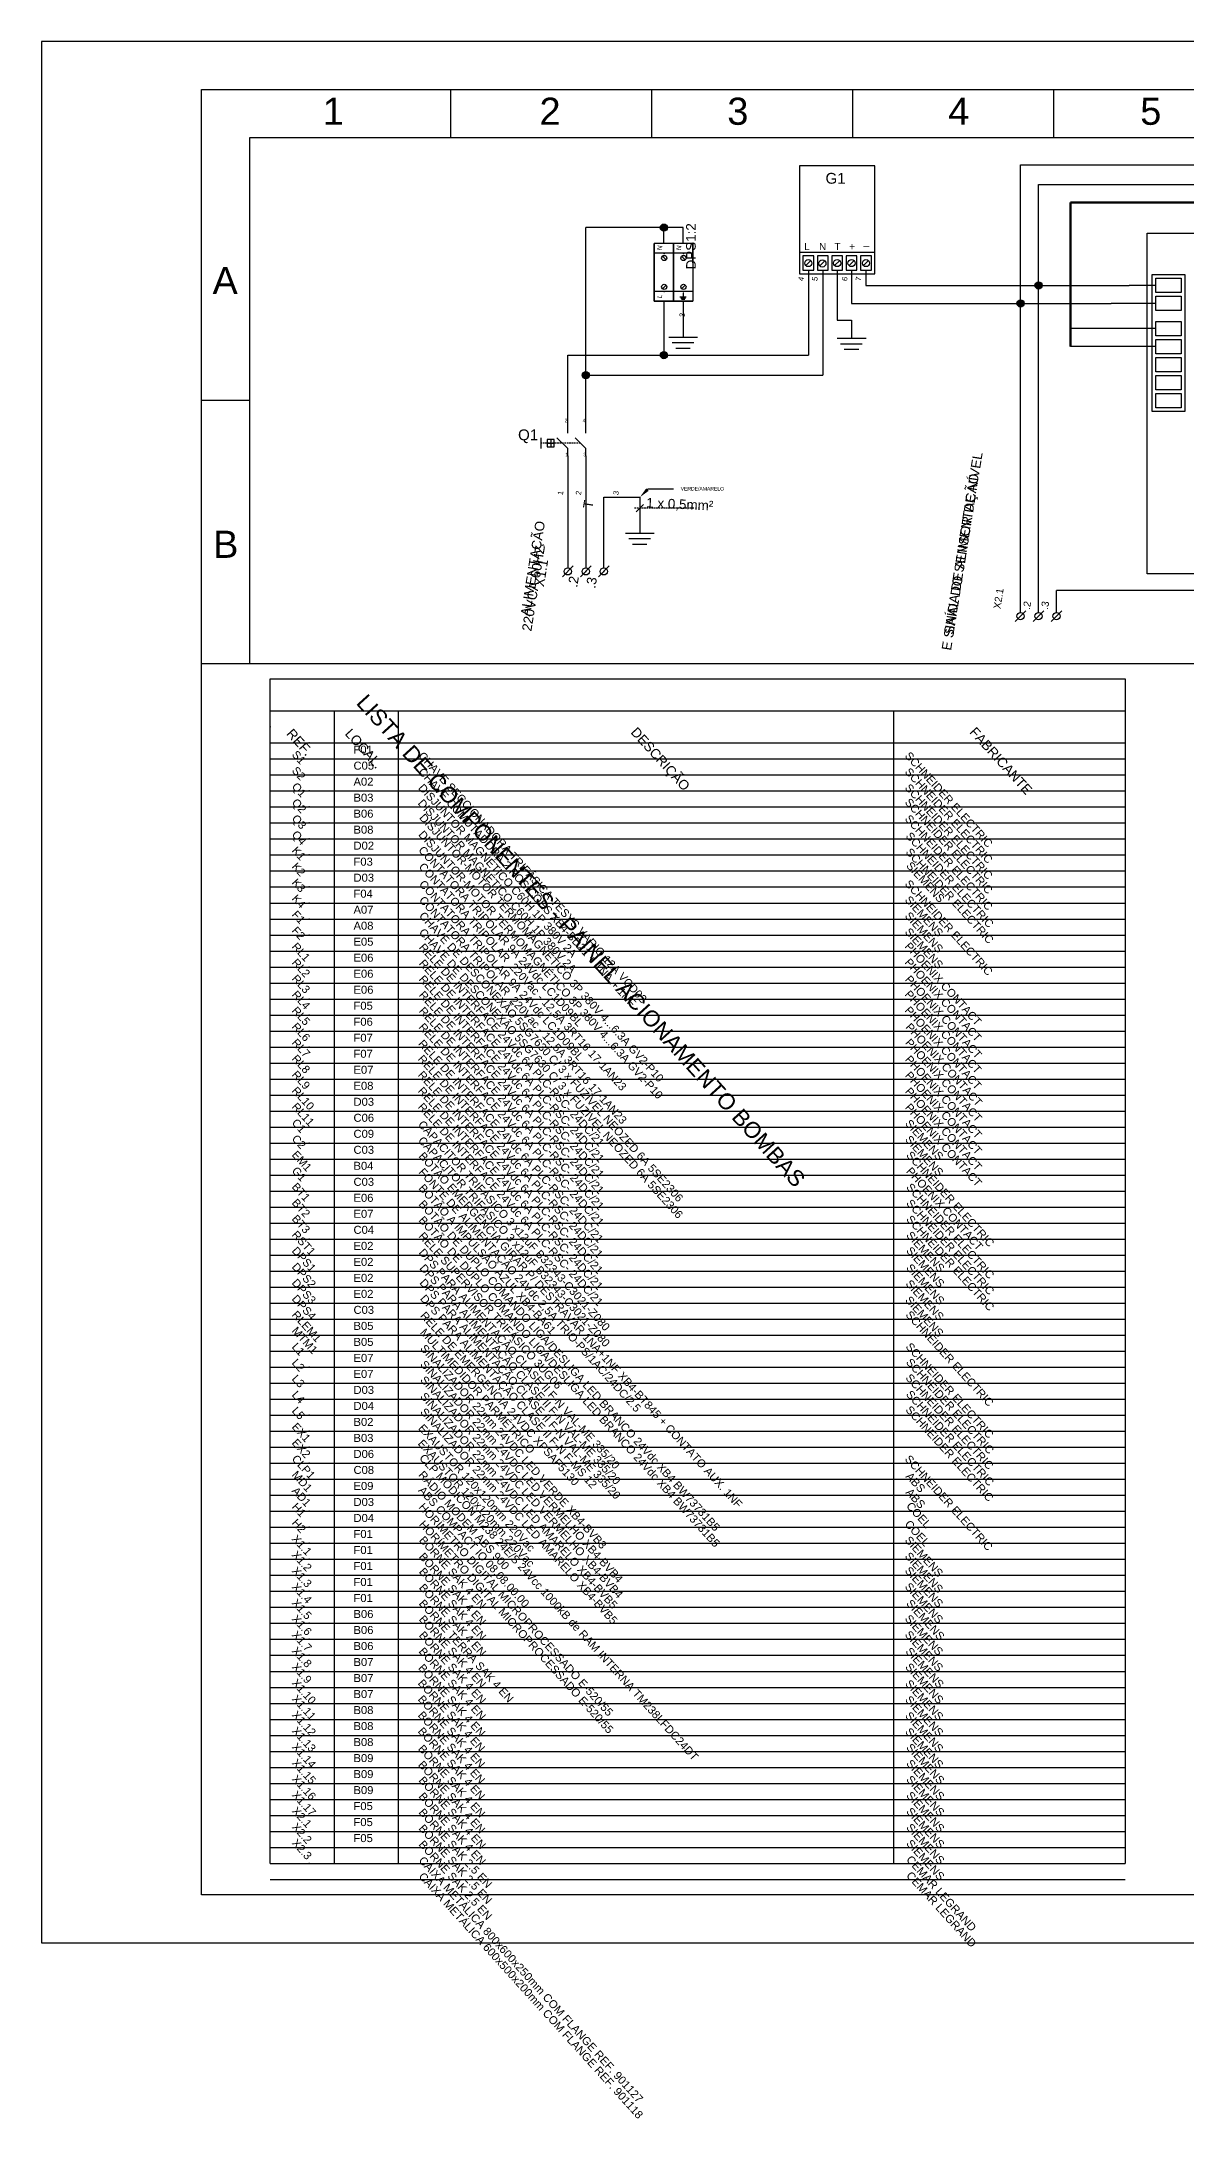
# Model space of a CAD drawing. Header units: millimetres. Extents: x 100 to 940, y 45 to 694.
# Drawn here: x 100 to 458, y 45 to 694 of the extents above; entities that cross this region are included whole.
import ezdxf
from ezdxf import colors
from ezdxf.entities.mleader import LeaderData, LeaderLine
from ezdxf.enums import TextEntityAlignment as Align
from ezdxf.math import Vec2, Vec3

# ---------------------------------------------------------------- set-up
doc = ezdxf.new("R2010")
doc.units = ezdxf.units.MM
doc.linetypes.add('DASHED', pattern=[0.75, 0.5, -0.25])
doc.styles.add('Notes', font='arial.ttf', dxfattribs={"height": 3})

msp = doc.modelspace()

# ---------------------------------------------------------------- hatches: boundary and pattern name
for points in [[(295.48, 635.81, 1), (293.23, 635.81, 1)], [(412.49, 617.77, 1), (410.24, 617.77, 1)], [(406.86, 612.15, 1), (404.61, 612.15, 1)], [(295.48, 596, 1), (293.23, 596, 1)], [(271.1, 589.71, 1), (268.85, 589.71, 1)]]:
    msp.add_hatch(color=256).paths.add_polyline_path(points)

# ---------------------------------------------------------------- linework, layer by layer
for p, q in [((227.78, 664), (227.78, 679)), ((290.56, 664), (290.56, 679)), ((353.33, 664), (353.33, 679)), ((416.11, 664), (416.11, 679)), ((165, 664), (730, 664)), ((165, 499.67), (165, 664)), ((405.74, 614.87), (405.74, 655.4)), ((405.74, 655.4), (543.22, 655.4)), ((411.36, 617.77), (411.36, 649.29)), ((411.36, 649.29), (536.5, 649.29)), ((300.36, 635.81), (269.97, 635.81)), ((269.97, 574.95), (269.97, 635.81)), ((291.36, 630.81), (291.36, 612.81)), ((291.36, 624.81), (291.36, 630.81)), ((291.36, 612.81), (291.36, 630.81)), ((297.36, 630.81), (291.36, 630.81)), ((297.36, 630.81), (297.36, 612.81)), ((297.36, 624.81), (297.36, 630.81)), ((297.36, 612.81), (297.36, 630.81)), ((303.36, 630.81), (297.36, 630.81)), ((303.36, 630.81), (303.36, 612.81)), ((303.36, 624.81), (303.36, 630.81)), ((297.36, 627.81), (291.36, 627.81)), ((295.04, 625.74), (293.88, 626.89)), ((303.36, 627.81), (297.36, 627.81)), ((301.04, 625.74), (299.88, 626.89)), ((295.04, 617.89), (293.88, 616.74)), ((301.04, 617.89), (299.88, 616.74)), ((339.47, 622.49), (339.47, 596)), ((343.97, 622.49), (343.97, 589.71)), ((348.47, 622.49), (348.47, 606.86)), ((352.97, 622.49), (352.97, 612.15)), ((357.47, 622.49), (357.47, 617.77)), ((357.47, 617.77), (439.63, 617.77)), ((411.36, 515.59), (411.36, 617.77)), ((448.02, 617.77), (439.63, 617.77)), ((297.36, 615.81), (291.36, 615.81)), ((291.36, 612.81), (297.36, 612.81)), ((297.36, 612.81), (291.36, 612.81)), ((294.36, 612.81), (294.36, 596)), ((303.36, 615.81), (297.36, 615.81)), ((297.36, 612.81), (303.36, 612.81)), ((303.36, 612.81), (297.36, 612.81)), ((299.36, 614.19), (301.36, 614.19)), ((299.6, 613.81), (301.1, 613.81)), ((299.85, 613.44), (300.85, 613.44)), ((300.36, 615.44), (300.36, 614.19)), ((300.36, 612.81), (300.36, 601.56)), ((352.97, 612.15), (434.01, 612.15)), ((405.74, 515.59), (405.74, 614.87)), ((448.02, 612.15), (434.01, 612.15)), ((348.47, 606.86), (352.99, 606.86)), ((352.99, 606.86), (352.99, 601.24)), ((448.02, 604.27), (421.32, 604.27)), ((295.86, 601.56), (304.86, 601.56)), ((296.93, 599.88), (303.68, 599.88)), ((298.06, 598.19), (302.56, 598.19)), ((348.49, 601.24), (357.49, 601.24)), ((349.56, 599.55), (356.31, 599.55)), ((350.69, 597.87), (355.19, 597.87)), ((448.02, 598.65), (421.32, 598.65)), ((264.35, 574.95), (264.35, 596)), ((264.35, 596), (313.11, 596)), ((313.11, 596), (339.47, 596)), ((269.97, 589.71), (343.97, 589.71)), ((165, 581.83), (150, 581.83)), ((264.35, 564.55), (264.35, 529.55)), ((269.97, 564.55), (269.97, 529.55)), ((275.6, 529.55), (275.6, 551.61)), ((275.6, 551.61), (286.85, 551.61)), ((286.85, 551.61), (286.85, 540.36)), ((287.97, 549.3), (285.72, 547.05)), ((282.35, 540.36), (291.35, 540.36)), ((283.42, 538.67), (290.17, 538.67)), ((284.55, 536.98), (289.05, 536.98)), ((416.99, 515.59), (416.99, 522.5)), ((494.46, 522.5), (416.99, 522.5)), ((150, 499.67), (745, 499.67)), ((171.39, 124.85), (171.39, 494.85)), ((171.39, 494.85), (438.39, 494.85)), ((438.39, 494.85), (438.39, 124.85)), ((171.39, 484.85), (438.39, 484.85)), ((191.39, 484.85), (191.39, 124.85)), ((211.39, 484.85), (211.39, 124.85)), ((366.07, 484.85), (366.07, 124.85)), ((171.39, 474.85), (438.39, 474.85)), ((171.39, 469.85), (438.39, 469.85)), ((171.39, 464.85), (438.39, 464.85)), ((171.39, 459.85), (438.39, 459.85)), ((171.39, 454.85), (438.39, 454.85)), ((171.39, 449.85), (438.39, 449.85)), ((171.39, 444.85), (438.39, 444.85)), ((171.39, 439.85), (438.39, 439.85)), ((171.39, 434.85), (438.39, 434.85)), ((171.39, 429.85), (438.39, 429.85)), ((171.39, 424.85), (438.39, 424.85)), ((171.39, 419.85), (438.39, 419.85)), ((171.39, 414.85), (438.39, 414.85)), ((171.39, 409.85), (438.39, 409.85)), ((171.39, 404.85), (438.39, 404.85)), ((171.39, 399.85), (438.39, 399.85)), ((171.39, 394.85), (438.39, 394.85)), ((171.39, 389.85), (438.39, 389.85)), ((171.39, 384.85), (438.39, 384.85)), ((171.39, 379.85), (438.39, 379.85)), ((171.39, 374.85), (438.39, 374.85)), ((171.39, 369.85), (438.39, 369.85)), ((171.39, 364.85), (438.39, 364.85)), ((171.39, 359.85), (438.39, 359.85)), ((171.39, 354.85), (438.39, 354.85)), ((171.39, 349.85), (438.39, 349.85)), ((171.39, 344.85), (438.39, 344.85)), ((171.39, 339.85), (438.39, 339.85)), ((171.39, 334.85), (438.39, 334.85)), ((171.39, 329.85), (438.39, 329.85)), ((171.39, 324.85), (438.39, 324.85)), ((171.39, 319.85), (438.39, 319.85)), ((171.39, 314.85), (438.39, 314.85)), ((171.39, 309.85), (438.39, 309.85)), ((171.39, 304.85), (438.39, 304.85)), ((171.39, 299.85), (438.39, 299.85)), ((171.39, 294.85), (438.39, 294.85)), ((171.39, 289.85), (438.39, 289.85)), ((171.39, 284.85), (438.39, 284.85)), ((171.39, 279.85), (438.39, 279.85)), ((171.39, 274.85), (438.39, 274.85)), ((171.39, 269.85), (438.39, 269.85)), ((171.39, 264.85), (438.39, 264.85)), ((171.39, 259.85), (438.39, 259.85)), ((171.39, 254.85), (438.39, 254.85)), ((171.39, 249.85), (438.39, 249.85)), ((171.39, 244.85), (438.39, 244.85)), ((171.39, 244.85), (438.39, 244.85)), ((171.39, 239.85), (438.39, 239.85)), ((171.39, 234.85), (438.39, 234.85)), ((171.39, 229.85), (438.39, 229.85)), ((171.39, 224.85), (438.39, 224.85)), ((171.39, 219.85), (438.39, 219.85)), ((171.39, 214.85), (438.39, 214.85)), ((171.39, 209.85), (438.39, 209.85)), ((171.39, 204.85), (438.39, 204.85)), ((171.39, 199.85), (438.39, 199.85)), ((171.39, 194.85), (438.39, 194.85)), ((171.39, 189.85), (438.39, 189.85)), ((171.39, 184.85), (438.39, 184.85)), ((171.39, 179.85), (438.39, 179.85)), ((171.39, 174.85), (438.39, 174.85)), ((171.39, 169.85), (438.39, 169.85)), ((171.39, 164.85), (438.39, 164.85)), ((171.39, 159.85), (438.39, 159.85)), ((171.39, 154.85), (438.39, 154.85)), ((171.39, 149.85), (438.39, 149.85)), ((171.39, 144.85), (438.39, 144.85)), ((171.39, 139.85), (438.39, 139.85)), ((171.39, 134.85), (438.39, 134.85)), ((171.39, 129.85), (438.39, 129.85)), ((171.39, 124.85), (438.39, 124.85)), ((171.39, 119.85), (438.39, 119.85))]:
    msp.add_line(p, q)
at = {"lineweight": 50}
for p, q in [((518.54, 643.69), (421.32, 643.69)), ((421.32, 643.69), (421.32, 598.65))]:
    msp.add_line(p, q, dxfattribs=at)
at = {"linetype": 'ByBlock'}
for p, q in [((294.36, 630.81), (294.36, 635.81)), ((300.36, 630.81), (300.36, 635.81))]:
    msp.add_line(p, q, dxfattribs=at)
at = {"lineweight": 30}
for p, q in [((336.66, 628.11), (360.28, 628.11)), ((338.67, 623.94), (340.26, 625.53)), ((341.16, 622.49), (341.16, 623.61)), ((343.05, 623.83), (344.65, 625.42)), ((347.67, 623.94), (349.26, 625.53)), ((352.17, 623.94), (353.76, 625.53)), ((356.68, 623.95), (358.27, 625.54)), ((264.35, 571.58), (264.35, 574.95)), ((269.97, 571.58), (269.97, 574.95)), ((255.91, 570.18), (255.91, 566.8)), ((257.89, 568.49), (260.14, 568.49)), ((259.01, 569.62), (259.01, 567.37)), ((264.35, 566.8), (260.97, 570.18)), ((264.35, 564.55), (264.35, 566.8)), ((269.97, 566.8), (266.6, 570.18)), ((269.97, 564.55), (269.97, 566.8)), ((262.66, 526.74), (266.03, 530.12)), ((268.28, 526.74), (271.66, 530.12)), ((273.91, 526.74), (277.28, 530.12)), ((404.05, 512.77), (407.43, 516.15)), ((409.68, 512.77), (413.05, 516.15)), ((415.3, 512.77), (418.68, 516.15))]:
    msp.add_line(p, q, dxfattribs=at)
at = {"linetype": 'DASHED', "lineweight": 30}
msp.add_line((268.28, 568.49), (255.91, 568.49), dxfattribs=at)
at = {"linetype": 'DASHED'}
msp.add_line((303.72, 548.17), (285.15, 548.17), dxfattribs=at)
for points in [[(100, 100), (940, 100), (940, 693.94), (100, 693.94)], [(150, 679), (925, 679), (925, 115), (150, 115)], [(150, 679), (925, 679), (925, 115), (150, 115)], [(445.33, 634.07), (490.33, 634.07), (490.33, 527.67), (445.33, 527.67)], [(446.89, 578.4), (446.89, 621.15), (457.02, 621.15), (457.02, 578.4)], [(448.02, 615.52), (448.02, 620.02), (455.89, 620.02), (455.89, 615.52)], [(448.02, 609.9), (448.02, 614.4), (455.89, 614.4), (455.89, 609.9)], [(448.02, 602.02), (448.02, 606.52), (455.89, 606.52), (455.89, 602.02)], [(448.02, 596.4), (448.02, 600.9), (455.89, 600.9), (455.89, 596.4)], [(448.02, 590.77), (448.02, 595.27), (455.89, 595.27), (455.89, 590.77)], [(448.02, 585.15), (448.02, 589.65), (455.89, 589.65), (455.89, 585.15)], [(448.02, 579.52), (448.02, 584.02), (455.89, 584.02), (455.89, 579.52)]]:
    msp.add_lwpolyline(points, close=True)
at = {"lineweight": 30}
for points in [[(336.66, 621.36), (360.28, 621.36), (360.28, 655.11), (336.66, 655.11)], [(337.78, 622.49), (341.16, 622.49), (341.16, 626.99), (337.78, 626.99)], [(342.28, 622.49), (345.66, 622.49), (345.66, 626.99), (342.28, 626.99)], [(346.78, 622.49), (350.16, 622.49), (350.16, 626.99), (346.78, 626.99)], [(351.28, 622.49), (354.66, 622.49), (354.66, 626.99), (351.28, 626.99)], [(355.78, 622.49), (359.16, 622.49), (359.16, 626.99), (355.78, 626.99)], [(257.89, 567.37), (260.14, 567.37), (260.14, 569.62), (257.89, 569.62)]]:
    msp.add_lwpolyline(points, close=True, dxfattribs=at)
for centre, radius in [((294.36, 635.81), 1.12), ((294.46, 626.31), 0.817), ((300.46, 626.31), 0.817), ((294.46, 617.31), 0.817), ((300.46, 617.31), 0.817), ((411.36, 617.77), 1.12), ((405.74, 612.15), 1.12), ((294.36, 596), 1.12), ((269.97, 589.71), 1.12)]:
    msp.add_circle(centre, radius)
for centre in [(339.47, 624.74), (343.85, 624.62), (348.47, 624.74), (352.97, 624.74), (357.47, 624.74), (264.35, 528.43), (269.97, 528.43), (275.6, 528.43), (405.74, 514.46), (411.36, 514.46), (416.99, 514.46)]:
    msp.add_circle(centre, 1.12, dxfattribs=at)
for p in [(294.46, 627.71), (300.46, 627.71), (294.46, 615.91), (300.46, 615.91), (171.39, 479.85), (171.39, 479.85), (171.39, 474.85), (171.39, 474.85), (183.58, 474.85), (183.58, 474.85), (171.39, 469.85), (171.39, 469.85), (171.39, 459.85), (171.39, 459.85), (171.39, 454.85), (171.39, 454.85), (183.58, 459.85), (183.58, 459.85), (183.58, 454.85), (183.58, 454.85), (171.39, 449.85), (171.39, 449.85), (183.58, 449.85), (183.58, 449.85), (171.39, 444.85), (171.39, 444.85), (183.58, 444.85), (183.58, 444.85), (171.39, 439.85), (171.39, 439.85), (183.58, 439.85), (183.58, 439.85), (171.39, 429.85), (171.39, 429.85), (183.58, 429.85), (183.58, 429.85), (171.39, 424.85), (171.39, 424.85), (183.58, 424.85), (183.58, 424.85), (171.39, 419.85), (171.39, 419.85), (183.58, 419.85), (183.58, 419.85), (171.39, 414.85), (171.39, 414.85), (171.39, 414.85), (171.39, 414.85), (171.39, 409.85), (171.39, 409.85), (171.39, 409.85), (171.39, 409.85), (183.58, 414.85), (183.58, 414.85), (171.39, 404.85), (171.39, 404.85), (183.58, 404.85), (183.58, 404.85), (171.39, 399.85), (171.39, 399.85), (171.39, 394.85), (171.39, 394.85), (171.39, 389.85), (171.39, 389.85), (183.58, 394.85), (183.58, 394.85), (183.58, 389.85), (183.58, 389.85), (171.39, 384.85), (171.39, 384.85), (183.58, 384.85), (183.58, 384.85), (171.39, 379.85), (171.39, 379.85), (183.58, 379.85), (183.58, 379.85), (183.58, 359.85), (183.58, 359.85), (171.39, 354.85), (171.39, 354.85), (183.58, 354.85), (183.58, 354.85), (171.39, 344.85), (171.39, 344.85), (183.58, 349.85), (183.58, 349.85), (171.39, 339.85), (171.39, 339.85), (171.39, 334.85), (171.39, 334.85), (171.39, 329.85), (171.39, 329.85), (171.39, 324.85), (171.39, 324.85), (171.39, 319.85), (171.39, 319.85), (183.58, 319.85), (183.58, 319.85), (171.39, 314.85), (171.39, 314.85), (183.58, 314.85), (183.58, 314.85), (183.58, 309.85), (183.58, 309.85), (183.58, 304.85), (183.58, 304.85), (183.58, 299.85), (183.58, 299.85), (183.58, 289.85), (183.58, 289.85), (183.58, 284.85), (183.58, 284.85), (183.58, 279.85), (183.58, 279.85), (438.39, 269.85), (183.58, 264.85), (183.58, 264.85), (183.58, 259.85), (183.58, 259.85), (438.39, 259.85), (183.58, 254.85), (183.58, 254.85), (438.39, 254.85), (183.58, 249.85), (183.58, 249.85), (438.39, 249.85), (183.58, 244.85), (183.58, 244.85), (438.39, 244.85), (183.58, 239.85), (183.58, 239.85), (183.58, 234.85), (183.58, 234.85), (438.39, 239.85), (183.58, 229.85), (183.58, 229.85), (183.58, 224.85), (183.58, 224.85), (183.58, 219.85), (183.58, 219.85), (183.58, 209.85), (183.58, 209.85), (183.58, 199.85), (183.58, 199.85), (183.58, 194.85), (183.58, 194.85), (183.58, 189.85), (183.58, 189.85), (183.58, 184.85), (183.58, 184.85), (183.58, 164.85), (183.58, 164.85), (183.58, 159.85), (183.58, 159.85), (183.58, 154.85), (183.58, 154.85), (183.58, 124.85), (183.58, 124.85)]:
    msp.add_point(p)
for p in [(269.97, 528.43), (275.6, 528.43)]:
    msp.add_point(p, dxfattribs=at)

# ---------------------------------------------------------------- texts
at = {"style": 'Notes'}
for s, height, p in [('1', 8.48, (187.8, 667.93)), ('2', 8.48, (255.51, 667.93)), ('3', 8.48, (314.16, 667.93)), ('4', 8.48, (383.17, 667.93)), ('5', 8.48, (443.11, 667.93)), ('A', 8.48, (153.39, 615.03)), ('B', 8.48, (153.57, 532.66)), ('F01', 2.5, (197.43, 471.51)), ('C05', 2.5, (197.43, 466.51)), ('A02', 2.5, (197.43, 461.51)), ('B03', 2.5, (197.43, 456.51)), ('B06', 2.5, (197.43, 451.51)), ('B08', 2.5, (197.43, 446.51)), ('D02', 2.5, (197.43, 441.51)), ('F03', 2.5, (197.43, 436.51)), ('D03', 2.5, (197.43, 431.51)), ('F04', 2.5, (197.43, 426.51)), ('A07', 2.5, (197.43, 421.51)), ('A08', 2.5, (197.43, 416.51)), ('E05', 2.5, (197.43, 411.51)), ('E06', 2.5, (197.43, 406.51)), ('E06', 2.5, (197.43, 401.51)), ('E06', 2.5, (197.43, 396.51)), ('F05', 2.5, (197.43, 391.51)), ('F06', 2.5, (197.43, 386.51)), ('F07', 2.5, (197.43, 381.51)), ('F07', 2.5, (197.43, 376.51)), ('E07', 2.5, (197.43, 371.51)), ('E08', 2.5, (197.43, 366.51)), ('D03', 2.5, (197.43, 361.51)), ('C06', 2.5, (197.43, 356.51)), ('C09', 2.5, (197.43, 351.51)), ('C03', 2.5, (197.43, 346.51)), ('B04', 2.5, (197.43, 341.51)), ('C03', 2.5, (197.43, 336.51)), ('E06', 2.5, (197.43, 331.51)), ('E07', 2.5, (197.43, 326.51)), ('C04', 2.5, (197.43, 321.51)), ('E02', 2.5, (197.43, 316.51)), ('E02', 2.5, (197.43, 311.51)), ('E02', 2.5, (197.43, 306.51)), ('C03', 2.5, (197.43, 296.51)), ('E02', 2.5, (197.43, 301.51)), ('B05', 2.5, (197.43, 291.51)), ('B05', 2.5, (197.43, 286.51)), ('E07', 2.5, (197.43, 281.51)), ('E07', 2.5, (197.43, 276.51)), ('D03', 2.5, (197.43, 271.51)), ('D04', 2.5, (197.43, 266.51)), ('B02', 2.5, (197.43, 261.51)), ('B03', 2.5, (197.43, 256.51)), ('D06', 2.5, (197.43, 251.51)), ('C08', 2.5, (197.43, 246.51)), ('E09', 2.5, (197.43, 241.51)), ('D03', 2.5, (197.43, 236.51)), ('D04', 2.5, (197.43, 231.51)), ('F01', 2.5, (197.43, 226.51)), ('F01', 2.5, (197.43, 221.51)), ('F01', 2.5, (197.43, 216.51)), ('F01', 2.5, (197.43, 211.51)), ('F01', 2.5, (197.43, 206.51)), ('B06', 2.5, (197.43, 201.51)), ('B06', 2.5, (197.43, 196.51)), ('B06', 2.5, (197.43, 191.51)), ('B07', 2.5, (197.43, 186.51)), ('B07', 2.5, (197.43, 181.51)), ('B07', 2.5, (197.43, 176.51)), ('B08', 2.5, (197.43, 171.51)), ('B08', 2.5, (197.43, 166.51)), ('B08', 2.5, (197.43, 161.51)), ('B09', 2.5, (197.43, 156.51)), ('B09', 2.5, (197.43, 151.51)), ('B09', 2.5, (197.43, 146.51)), ('F05', 2.5, (197.43, 141.51)), ('F05', 2.5, (197.43, 136.51)), ('F05', 2.5, (197.43, 131.51))]:
    msp.add_text(s, height=height, dxfattribs=at).set_placement(p)
at = {"lineweight": 30, "style": 'Notes'}
for s, height, p in [('G1', 3.375, (344.83, 649.53)), ('L', 2.25, (338.16, 628.79)), ('N', 2.25, (342.81, 628.79)), ('T', 2.25, (347.63, 628.79)), ('+', 2.25, (352.21, 628.79)), ('_', 2.25, (356.7, 630.45)), ('Q1', 3.375, (248.81, 569.4)), ('2', 1.12, (263.35, 575.01)), ('4', 1.12, (268.98, 575.01)), ('1', 1.12, (263.57, 564.35)), ('3', 1.12, (269.2, 564.35))]:
    msp.add_text(s, height=height, dxfattribs=at).set_placement(p)
at = {"style": 'Notes'}
for s, height, rotation, p in [('DPS1:2', 3, 90, (304.3, 622.76)), ('T', 3, 80.89904, (272.03, 547.86)), ('1 x 0,5mm²', 3, 357.27678, (288.78, 548.44)), ('LISTA DE COMPONENTES - PAINEL ACIONAMENTO BOMBAS', 5, 312.16458, (197.99, 487.2)), ('REF.', 3, 312.16458, (176.27, 477.6)), ('LOCAL.', 3, 312.16458, (194.54, 477.6)), ('DESCRIÇÃO', 3, 312.16458, (283.8, 478.06)), ('FABRICANTE', 3, 312.16458, (389.61, 478.09)), ('S1', 2.5, 312.16458, (177.97, 471.09)), ('S2', 2.5, 312.16458, (177.97, 466.09)), ('CHAVE SECCIONADORA TRIFÁSICA TESYS VARIO 12A VCD02', 2.5, 312.16458, (217.48, 470.67)), ('SCHNEIDER ELECTRIC', 2.5, 312.16458, (369.4, 470.69)), ('Q1', 2.5, 312.16458, (177.97, 461.09)), ('DISJUNTOR MAGNÉTICO C60H 1P 380V 2A', 2.5, 312.16458, (217.48, 460.67)), ('CHAVE COMUTADORA 2 POSIÇÕES XB4-BD21 + 1NA + 1NF', 2.5, 312.16458, (217.48, 465.67)), ('SCHNEIDER ELECTRIC', 2.5, 312.16458, (369.4, 465.69)), ('SCHNEIDER ELECTRIC', 2.5, 312.16458, (369.4, 460.69)), ('Q2', 2.5, 312.16458, (177.97, 456.09)), ('DISJUNTOR MAGNÉTICO C60H 1P 380V 2A', 2.5, 312.16458, (217.34, 455.88)), ('SCHNEIDER ELECTRIC', 2.5, 312.16458, (369.4, 456.18)), ('Q3', 2.5, 312.16458, (177.97, 451.09)), ('DISJUNTOR-MOTOR TERMOMAGNÉTICO 3P 380V 4...6.3A GV2-P10', 2.5, 312.16458, (217.78, 451.35)), ('SCHNEIDER ELECTRIC', 2.5, 312.16458, (369.4, 451.03)), ('K1', 2.5, 312.16458, (177.97, 441.09)), ('Q4', 2.5, 312.16458, (177.97, 446.09)), ('DISJUNTOR-MOTOR TERMOMAGNÉTICO 3P 380V 4...6.3A GV2-P10', 2.5, 312.16458, (217.52, 446.08)), ('CONTATORA TRIPOLAR 9A 24Vdc LC1D09BL', 2.5, 312.16458, (217.51, 441.24)), ('SCHNEIDER ELECTRIC', 2.5, 312.16458, (369.7, 445.61)), ('SCHNEIDER ELECTRIC', 2.5, 312.16458, (369.7, 440.61)), ('K2', 2.5, 312.16458, (177.97, 436.09)), ('CONTATORA TRIPOLAR  220Vac - 12,5A 3RT16 17-1AN23', 2.5, 312.16458, (217.63, 436.03)), ('SIEMENS', 2.5, 312.16458, (369.86, 436.36)), ('K3', 2.5, 312.16458, (177.97, 431.09)), ('CONTATORA TRIPOLAR 9A 24Vdc LC1D09BL', 2.5, 312.16458, (217.73, 430.6)), ('SCHNEIDER ELECTRIC', 2.5, 312.16458, (369.4, 430.69)), ('K4', 2.5, 312.16458, (177.97, 426.09)), ('F1', 2.5, 312.16458, (177.97, 421.09)), ('CONTATORA TRIPOLAR  220Vac - 12,5A 3RT16 17-1AN23', 2.5, 312.16458, (217.73, 425.6)), ('CHAVE DE DESCONEXÃO 5SG7630 C/ 3 x FUZÍVEL NEOZED 6A 5SE2306', 2.5, 312.16458, (217.73, 420.7)), ('SIEMENS', 2.5, 312.16458, (369.4, 425.69)), ('SIEMENS', 2.5, 312.16458, (369.4, 420.69)), ('F2', 2.5, 312.16458, (177.97, 416.09)), ('CHAVE DE DESCONEXÃO 5SG7630 C/ 3 x FUZÍVEL NEOZED 6A 5SE2306', 2.5, 312.16458, (217.67, 415.52)), ('SIEMENS', 2.5, 312.16458, (369.4, 415.69)), ('RL1', 2.5, 312.16458, (177.97, 411.09)), ('RELE DE INTERFACE 24Vdc 6A PLC-RSC- 24DC/21', 2.5, 312.16458, (217.7, 410.85)), ('PHOENIX CONTACT', 2.5, 312.16458, (369.4, 411.18)), ('RL2', 2.5, 312.16458, (177.97, 406.09)), ('RL3', 2.5, 312.16458, (177.97, 401.09)), ('RELE DE INTERFACE 24Vdc 6A PLC-RSC- 24DC/21', 2.5, 312.16458, (217.66, 400.92)), ('RELE DE INTERFACE 24Vdc 6A PLC-RSC- 24DC/21', 2.5, 312.16458, (217.7, 405.85)), ('PHOENIX CONTACT', 2.5, 312.16458, (369.4, 406.18)), ('PHOENIX CONTACT', 2.5, 312.16458, (369.5, 400.85)), ('RL4', 2.5, 312.16458, (177.97, 396.09)), ('RELE DE INTERFACE 24Vdc 6A PLC-RSC- 24DC/21', 2.5, 312.16458, (217.67, 395.98)), ('PHOENIX CONTACT', 2.5, 312.16458, (369.4, 396.18)), ('RL5', 2.5, 312.16458, (177.97, 391.09)), ('RELE DE INTERFACE 24Vdc 6A PLC-RSC- 24DC/21', 2.5, 312.16458, (217.67, 390.98)), ('PHOENIX CONTACT', 2.5, 312.16458, (369.4, 391.18)), ('RL6', 2.5, 312.16458, (177.97, 386.09)), ('RELE DE INTERFACE 24Vdc 6A PLC-RSC- 24DC/21', 2.5, 312.16458, (217.61, 385.96)), ('PHOENIX CONTACT', 2.5, 312.16458, (369.64, 385.95)), ('RL7', 2.5, 312.16458, (177.97, 381.09)), ('RL8', 2.5, 312.16458, (177.97, 376.09)), ('RELE DE INTERFACE 24Vdc 6A PLC-RSC- 24DC/21', 2.5, 312.16458, (217.34, 376)), ('RELE DE INTERFACE 24Vdc 6A PLC-RSC- 24DC/21', 2.5, 312.16458, (217.46, 380.76)), ('PHOENIX CONTACT', 2.5, 312.16458, (369.5, 375.85)), ('PHOENIX CONTACT', 2.5, 312.16458, (369.54, 381.07)), ('RL9', 2.5, 312.16458, (177.97, 371.09)), ('RELE DE INTERFACE 24Vdc 6A PLC-RSC- 24DC/21', 2.5, 312.16458, (217.34, 371)), ('PHOENIX CONTACT', 2.5, 312.16458, (369.5, 370.85)), ('RL10', 2.5, 312.16458, (177.97, 366.09)), ('RELE DE INTERFACE 24Vdc 6A PLC-RSC- 24DC/21', 2.5, 312.16458, (217.34, 366)), ('PHOENIX CONTACT', 2.5, 312.16458, (369.5, 365.85)), ('RL11', 2.5, 312.16458, (177.97, 361.09)), ('C1', 2.5, 312.16458, (177.97, 356.09)), ('RELE DE INTERFACE 24Vdc 6A PLC-RSC- 24DC/21', 2.5, 312.16458, (217.34, 361)), ('SIEMENS', 2.5, 312.16458, (369.5, 355.85)), ('PHOENIX CONTACT', 2.5, 312.16458, (369.5, 360.85)), ('C2', 2.5, 312.16458, (177.97, 351.09)), ('CAPACITOR TRIFÁSICO 3 x12uF B32343-C3021-Z080', 2.5, 312.16458, (217.41, 355.52)), ('CAPACITOR TRIFÁSICO 3 x12uF B32343-C3021-Z080', 2.5, 312.16458, (217.41, 350.52)), ('SIEMENS', 2.5, 312.16458, (369.5, 350.85)), ('EM1', 2.5, 312.16458, (177.97, 346.09)), ('BOTÃO EMERGÊNCIA GIRAR P/ DESTRAVAR 1NA+1NF XB4-BT845 + CONTATO AUX. 1NF', 2.5, 312.16458, (217.59, 345.65)), ('SCHNEIDER ELECTRIC', 2.5, 312.16458, (369.86, 345.93)), ('BT1', 2.5, 312.16458, (177.97, 336.09)), ('G1', 2.5, 312.16458, (177.97, 341.09)), ('FONTE DE ALIMENTAÇÃO 24Vdc 2,5A TRIO-PS/1AC/24DC/2.5', 2.5, 312.16458, (217.59, 340.65)), ('PHOENIX CONTACT', 2.5, 312.16458, (369.86, 340.93)), ('BT2', 2.5, 312.16458, (177.97, 331.09)), ('BOTÃO A IMPULSÃO AZUL XB4-BA61', 2.5, 312.16458, (217.59, 335.65)), ('BOTÃO DE DUPLO COMANDO LIGA/DESLIGA LED BRANCO 24Vdc XB4 BW73731B5', 2.5, 312.16458, (217.59, 330.65)), ('SCHNEIDER ELECTRIC', 2.5, 312.16458, (369.86, 335.93)), ('SCHNEIDER ELECTRIC', 2.5, 312.16458, (369.86, 330.93)), ('BT3', 2.5, 312.16458, (177.97, 326.09)), ('BOTÃO DE DUPLO COMANDO LIGA/DESLIGA LED BRANCO 24Vdc XB4 BW73731B5', 2.5, 312.16458, (217.59, 325.65)), ('SCHNEIDER ELECTRIC', 2.5, 312.16458, (369.86, 325.93)), ('RST1', 2.5, 312.16458, (177.97, 321.09)), ('RELE SUPERVISOR TRIFÁSICO 3UG06', 2.5, 312.16458, (217.59, 320.65)), ('SIEMENS', 2.5, 312.16458, (369.86, 320.93)), ('DPS1', 2.5, 312.16458, (177.97, 316.09)), ('DPS2', 2.5, 312.16458, (177.97, 311.09)), ('DPS PARA ALIMENTAÇÃO CLASE II F-N VAL-ME 335/20', 2.5, 312.16458, (217.63, 315.52)), ('DPS PARA ALIMENTAÇÃO CLASE II F-N VAL-ME 335/20', 2.5, 312.16458, (217.87, 310.66)), ('SIEMENS', 2.5, 312.16458, (369.82, 316.12)), ('SIEMENS', 2.5, 312.16458, (369.84, 310.75)), ('DPS3', 2.5, 312.16458, (177.97, 306.09)), ('DPS PARA ALIMENTAÇÃO CLASE II F-N VAL-ME 335/20', 2.5, 312.16458, (217.87, 306.1)), ('SIEMENS', 2.5, 312.16458, (369.67, 305.78)), ('DPS4', 2.5, 312.16458, (177.97, 301.09)), ('DPS PARA ALIMENTAÇÃO CLASE II F-N F-MS 12', 2.5, 312.16458, (218.05, 301.14)), ('SIEMENS', 2.5, 312.16458, (369.52, 300.66)), ('RLEM1', 2.5, 312.16458, (177.97, 296.09)), ('MTM1', 2.5, 312.16458, (177.97, 291.09)), ('RELE DE EMERGENCIA 24VDC XPSAF5130', 2.5, 312.16458, (218.09, 295.8)), ('MULTIMEDIDOR PARMÉTRICO', 2.5, 312.16458, (218.08, 290.55)), ('SCHNEIDER ELECTRIC', 2.5, 312.16458, (369.67, 296.09)), ('L1', 2.5, 312.16458, (177.97, 286.09)), ('SINALIZADOR 22mm 24VDC LED VERDE XB4-BVB3', 2.5, 312.16458, (218.08, 285.55)), ('SCHNEIDER ELECTRIC', 2.5, 312.16458, (369.69, 286.12)), ('L2', 2.5, 312.16458, (177.97, 281.09)), ('SINALIZADOR 22mm 24VDC LED VERMELHO XB4-BVB4', 2.5, 312.16458, (218.08, 280.58)), ('SCHNEIDER ELECTRIC', 2.5, 312.16458, (369.79, 281.24)), ('L3', 2.5, 312.16458, (177.97, 276.09)), ('L4', 2.5, 312.16458, (177.97, 271.09)), ('SINALIZADOR 22mm 24VDC LED VERMELHO XB4-BVB4', 2.5, 312.16458, (218.08, 275.73)), ('SCHNEIDER ELECTRIC', 2.5, 312.16458, (369.64, 276.39)), ('SCHNEIDER ELECTRIC', 2.5, 312.16458, (369.79, 271.24)), ('L5', 2.5, 312.16458, (177.97, 266.09)), ('SINALIZADOR 22mm 24VDC LED AMARELO XB4-BVB5', 2.5, 312.16458, (218.08, 270.58)), ('SINALIZADOR 22mm 24VDC LED AMARELO XB4-BVB5', 2.5, 312.16458, (218.08, 265.73)), ('SCHNEIDER ELECTRIC', 2.5, 312.16458, (369.64, 266.39)), ('EX1', 2.5, 312.16458, (177.97, 261.09)), ('EXAUSTOR 120x120mm 220Vac', 2.5, 312.16458, (217.48, 260.67)), ('EX2', 2.5, 312.16458, (177.97, 256.09)), ('EXAUSTOR 120x120mm 220Vac', 2.5, 312.16458, (217.34, 255.88)), ('MD1', 2.5, 312.16458, (177.97, 246.09)), ('CLP1', 2.5, 312.16458, (177.97, 251.09)), ('RÁDIO MODEM ABS 900', 2.5, 312.16458, (217.52, 246.08)), ('CLP MODICON M238 24E/S 24Vcc 1000kB de RAM INTERNA TM238LFDC24DT ', 2.5, 312.16458, (217.78, 251.35)), ('SCHNEIDER ELECTRIC', 2.5, 312.16458, (369.4, 251.03)), ('ABS', 2.5, 312.16458, (369.7, 245.61)), ('AD1', 2.5, 312.16458, (177.97, 241.09)), ('ABS COMPACT IO 08.08.00.00', 2.5, 312.16458, (217.51, 241.24)), ('ABS', 2.5, 312.16458, (369.7, 240.61)), ('H1', 2.5, 312.16458, (177.97, 236.09)), ('HORÍMETRO DIGITAL MICROPROCESSADO E-520/55', 2.5, 312.16458, (217.63, 236.03)), ('COEL', 2.5, 312.16458, (369.86, 236.36)), ('X1.1', 2.5, 312.16458, (177.97, 226.09)), ('H2', 2.5, 312.16458, (177.97, 231.09)), ('HORÍMETRO DIGITAL MICROPROCESSADO E-520/55', 2.5, 312.16458, (217.73, 230.6)), ('BORNE SAK 4 EN', 2.5, 312.16458, (217.73, 225.7)), ('COEL', 2.5, 312.16458, (369.4, 230.69)), ('X1.2', 2.5, 312.16458, (177.97, 221.09)), ('BORNE SAK 4 EN', 2.5, 312.16458, (217.67, 220.52)), ('SIEMENS', 2.5, 312.16458, (369.4, 225.69)), ('SIEMENS', 2.5, 312.16458, (369.4, 220.69)), ('X1.3', 2.5, 312.16458, (177.97, 216.09)), ('BORNE SAK 4 EN', 2.5, 312.16458, (217.7, 215.85)), ('SIEMENS', 2.5, 312.16458, (369.4, 216.18)), ('X1.4', 2.5, 312.16458, (177.97, 211.09)), ('X1.5', 2.5, 312.16458, (177.97, 206.09)), ('BORNE SAK 4 EN', 2.5, 312.16458, (217.7, 210.85)), ('SIEMENS', 2.5, 312.16458, (369.4, 211.18)), ('X1.6', 2.5, 312.16458, (177.97, 201.09)), ('BORNE TERRA SAK 4 EN', 2.5, 312.16458, (217.66, 205.92)), ('BORNE SAK 4 EN', 2.5, 312.16458, (217.67, 200.98)), ('SIEMENS', 2.5, 312.16458, (369.4, 201.18)), ('SIEMENS', 2.5, 312.16458, (369.86, 205.93)), ('X1.7', 2.5, 312.16458, (177.97, 196.09)), ('BORNE SAK 4 EN', 2.5, 312.16458, (217.67, 195.98)), ('SIEMENS', 2.5, 312.16458, (369.4, 196.18)), ('X1.8', 2.5, 312.16458, (177.97, 191.09)), ('BORNE SAK 4 EN', 2.5, 312.16458, (217.61, 190.96)), ('SIEMENS', 2.5, 312.16458, (369.64, 190.95)), ('X1.9', 2.5, 312.16458, (177.97, 186.09)), ('X1.10', 2.5, 312.16458, (177.97, 181.09)), ('BORNE SAK 4 EN', 2.5, 312.16458, (217.34, 181)), ('BORNE SAK 4 EN', 2.5, 312.16458, (217.46, 185.76)), ('SIEMENS', 2.5, 312.16458, (369.5, 180.85)), ('SIEMENS', 2.5, 312.16458, (369.54, 186.07)), ('X1.11', 2.5, 312.16458, (177.97, 176.09)), ('BORNE SAK 4 EN', 2.5, 312.16458, (217.34, 176)), ('SIEMENS', 2.5, 312.16458, (369.5, 175.85)), ('X1.12', 2.5, 312.16458, (177.97, 171.09)), ('BORNE SAK 4 EN', 2.5, 312.16458, (217.34, 171)), ('SIEMENS', 2.5, 312.16458, (369.5, 170.85)), ('X1.13', 2.5, 312.16458, (177.97, 166.09)), ('X1.14', 2.5, 312.16458, (177.97, 161.09)), ('BORNE SAK 4 EN', 2.5, 312.16458, (217.34, 166)), ('SIEMENS', 2.5, 312.16458, (369.5, 165.85)), ('SIEMENS', 2.5, 312.16458, (369.86, 160.93)), ('X1.15', 2.5, 312.16458, (177.97, 156.09)), ('BORNE SAK 4 EN', 2.5, 312.16458, (217.41, 160.52)), ('BORNE SAK 4 EN', 2.5, 312.16458, (217.41, 155.52)), ('SIEMENS', 2.5, 312.16458, (369.86, 155.93)), ('X1.16', 2.5, 312.16458, (177.97, 151.09)), ('BORNE SAK 4 EN', 2.5, 312.16458, (217.59, 150.65)), ('SIEMENS', 2.5, 312.16458, (369.86, 150.93)), ('X1.17', 2.5, 312.16458, (177.97, 146.09)), ('BORNE SAK 4 EN', 2.5, 312.16458, (217.59, 145.65)), ('SIEMENS', 2.5, 312.16458, (369.86, 145.93)), ('X2.1', 2.5, 312.16458, (177.97, 141.09)), ('X2.2', 2.5, 312.16458, (177.97, 136.09)), ('BORNE SAK 2.5 EN', 2.5, 312.16458, (217.59, 140.65)), ('BORNE SAK 2.5 EN', 2.5, 312.16458, (217.59, 135.65)), ('SIEMENS', 2.5, 312.16458, (369.86, 140.93)), ('SIEMENS', 2.5, 312.16458, (369.86, 135.93)), ('X2.3', 2.5, 312.16458, (177.97, 131.09)), ('BORNE SAK 2.5 EN', 2.5, 312.16458, (217.59, 130.65)), ('SIEMENS', 2.5, 312.16458, (369.86, 130.93)), ('CAIXA METÁLICA 800x600x250mm COM FLANGE REF. 901127', 2.5, 312.16458, (217.59, 125.65)), ('CEMAR LEGRAND', 2.5, 312.16458, (369.86, 125.93)), ('CAIXA METÁLICA 600x500x200mm COM FLANGE REF. 901118', 2.5, 312.16458, (217.59, 120.65)), ('CEMAR LEGRAND', 2.5, 312.16458, (369.86, 120.93))]:
    msp.add_text(s, height=height, rotation=rotation, dxfattribs=at).set_placement(p)
for s, height, p in [('N', 1.5, (293.76, 629.4)), ('N', 1.5, (299.76, 629.4)), ('4', 1.69, (338.02, 619.68)), ('5', 1.69, (342.34, 619.68)), ('6', 1.69, (351.64, 619.68)), ('7', 1.69, (355.96, 619.68)), ('L', 1.5, (293.76, 614.27)), ('3', 1.69, (300.91, 608.39)), ('E SINAL DO SENSOR DE NÍVEL', 3, (388.97, 534.51)), ('SAÍDA DE ALIMENTAÇÃO', 3, (388.77, 533.63)), ('1', 1.69, (262.9, 552.81)), ('2', 1.69, (268.54, 552.81)), ('3', 1.69, (280.23, 552.81)), ('ALIMENTAÇÃO', 3, (254.9, 529.1)), ('220VCA 60HZ', 3, (255.09, 522.91)), ('X1.1', 3, (257.56, 527.69)), ('.2', 3, (267.55, 524.98)), ('.3', 3, (273.2, 524.68)), ('X2.1', 2.25, (399.97, 519.78)), ('.2', 2.25, (408.85, 517.64)), ('.3', 2.25, (414.47, 517.64))]:
    msp.add_text(s, height=height, rotation=80.89904, dxfattribs=at).set_placement(p, align=Align.CENTER)

# ---------------------------------------------------------------- leaders
ml = msp.add_multileader_mtext('Standard')
ml.set_content('VERDE/AMARELO', color=256, style='Notes')
ml.set_leader_properties()
ml.build(insert=Vec2(0, 0))
ml.multileader.update_dxf_attribs({"dogleg_length": 7, "arrow_head_size": 3.38})
ctx = ml.context
ctx.base_point, ctx.char_height, ctx.arrow_head_size, ctx.landing_gap_size, ctx.plane_origin = Vec3(297.35, 554.23), 1.125, 3.38, 2.25, Vec3(286.85, 551.61)
notes = []
notes.append((ctx, [(0, (1, 1, 0), (289.47, 554.23), (1, 0), 7.88, [(0, [(286.85, 551.61)], 0, [])])]))
ctx.mtext.insert, ctx.mtext.flow_direction = Vec3(299.6, 554.81), 5
for ctx, leaders in notes:
    for number, flags, end, landing, length, lines in leaders:
        leader = LeaderData()
        leader.index, (leader.has_last_leader_line, leader.has_dogleg_vector, leader.attachment_direction) = number, flags
        leader.last_leader_point, leader.dogleg_vector, leader.dogleg_length = Vec3(end), Vec3(landing), length
        for number, points, colour, breaks in lines:
            line = LeaderLine()
            line.index, line.vertices, line.color, line.breaks = number, Vec3.list(points), colors.encode_raw_color(colour), breaks
            leader.lines.append(line)
        ctx.leaders.append(leader)

doc.saveas('drawing.dxf')
